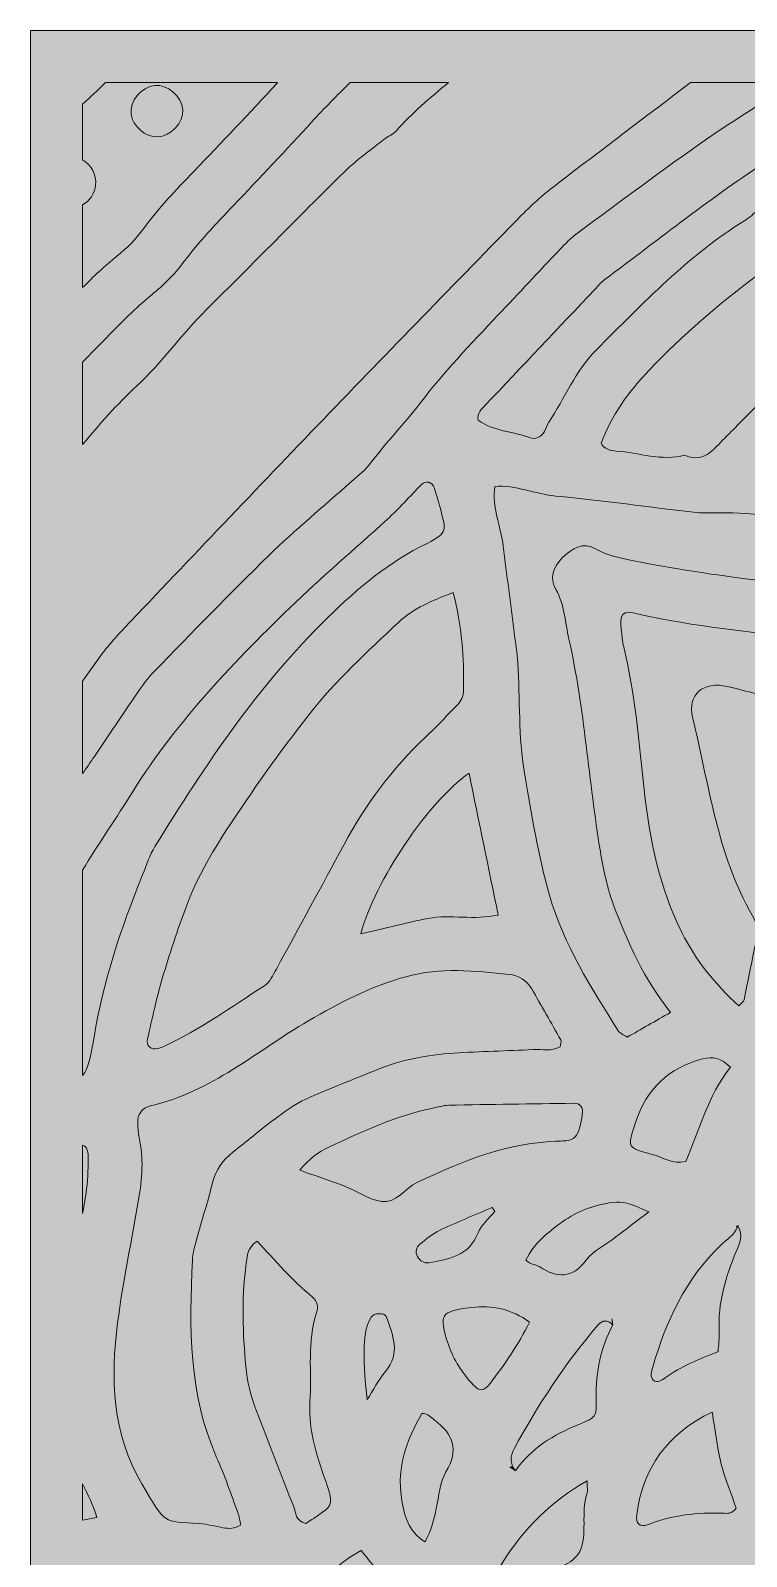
# Model space of a CAD drawing. Extents: x 31 to 2970, y -2969 to -30.
# Drawn here: x 31 to 375, y -763 to -30 of the extents above; entities that cross this region are included whole.
import ezdxf

# ---------------------------------------------------------------- set-up
doc = ezdxf.new("R2010")
doc.units = 0
doc.header["$MEASUREMENT"] = 0
doc.layers.add('Layer 1', color=7, linetype='Continuous')

# ---------------------------------------------------------------- blocks, each defined once
blk = doc.blocks.new('block 2')
at = {"layer": 'Layer 1', "true_color": 0xffffff}
h = blk.add_hatch(color=7, dxfattribs=at)
h.dxf.hatch_style = 2
edge = h.paths.add_edge_path()
edge.add_spline(control_points=[(92, -81.48), (98.35, -81.31), (104.7, -74.54), (104.25, -68.42), (103.79, -62.06), (96.78, -56.01), (90.7, -56.71), (84.16, -57.47), (78.55, -64.36), (79.41, -70.59), (80.2, -76.37), (86.29, -81.63), (92, -81.48)], knot_values=[0, 0, 0, 0, 1, 1, 1, 2, 2, 2, 3, 3, 3, 4, 4, 4, 4], degree=3, periodic=1)
h = blk.add_hatch(color=7, dxfattribs=at)
h.dxf.hatch_style = 2
edge = h.paths.add_edge_path()
edge.add_spline(control_points=[(370.6, -604.88), (370.6, -604.9), (370.59, -604.91), (370.59, -604.93), (370.6, -604.92), (370.6, -604.9), (370.61, -604.89), (370.61, -604.89), (370.61, -604.88), (370.6, -604.88)], knot_values=[0, 0, 0, 0, 1, 1, 1, 2, 2, 2, 3, 3, 3, 3], degree=3, periodic=1)
at = {"layer": 'Layer 1', "lineweight": 0}
blk.add_lwpolyline([(381.07, -30.37), (259.09, -30.37), (211.91, -30.37), (174.17, -30.37), (148.47, -30.37), (124.27, -30.37), (91.92, -30.37), (56.46, -30.37), (31.09, -30.37), (31.09, -54.87), (31.09, -89.2), (31.09, -179.23), (31.09, -214.96), (31.09, -260.42), (31.09, -378.66), (31.09, -426.62), (31.09, -476.43), (31.09, -550.35), (31.09, -581.86), (31.09, -654.17), (31.09, -694.22), (31.09, -751.16), (31.09, -776.51)], dxfattribs=at)
for points, knots in [([(56.09, -114.17), (59.46, -112.2), (61.92, -108.71), (62.34, -104.6), (62.85, -99.58), (60.18, -94.84), (56.09, -92.48), (56.09, -92.48), (56.09, -65.71), (56.09, -65.71), (59.82, -62.31), (63.49, -58.86), (67.12, -55.37), (67.12, -55.37), (149.68, -55.37), (149.68, -55.37), (149.59, -55.46), (149.51, -55.56), (149.42, -55.65), (136.39, -70.07), (122.82, -84.02), (109.42, -98.1), (100.99, -106.95), (92.45, -115.64), (85.29, -125.65), (81.79, -130.55), (77.3, -134.95), (72.59, -138.73), (66.74, -143.42), (61.34, -148.53), (56.09, -153.81), (56.09, -153.81), (56.09, -114.17), (56.09, -114.17)], [0, 0, 0, 0, 1, 1, 1, 2, 2, 2, 3, 3, 3, 4, 4, 4, 5, 5, 5, 6, 6, 6, 7, 7, 7, 8, 8, 8, 9, 9, 9, 10, 10, 10, 11, 11, 11, 11]), ([(56.09, -189.63), (59.94, -185.74), (63.77, -181.85), (67.57, -177.91), (74.51, -170.71), (81.55, -163.68), (89.31, -157.3), (94.85, -152.75), (100.17, -147.62), (104.41, -141.87), (111.7, -131.98), (120.17, -123.23), (128.57, -114.37), (141.17, -101.06), (153.78, -87.75), (166.17, -74.24), (172.12, -67.76), (178.25, -61.48), (184.52, -55.37), (184.52, -55.37), (231.75, -55.37), (231.75, -55.37), (222.91, -62.74), (214.09, -70.12), (206.42, -78.8), (205, -80.4), (202.66, -81.16), (200.93, -82.54), (194.43, -87.73), (187.54, -92.55), (181.63, -98.36), (159.47, -120.19), (137.78, -142.48), (115.64, -164.33), (103.75, -176.07), (94.13, -190), (82, -201.23), (72.59, -209.94), (64.17, -219.48), (56.09, -229.29), (56.09, -229.29), (56.09, -189.63), (56.09, -189.63)], [0, 0, 0, 0, 1, 1, 1, 2, 2, 2, 3, 3, 3, 4, 4, 4, 5, 5, 5, 6, 6, 6, 7, 7, 7, 8, 8, 8, 9, 9, 9, 10, 10, 10, 11, 11, 11, 12, 12, 12, 13, 13, 13, 14, 14, 14, 14]), ([(56.09, -342.92), (58.2, -339.91), (60.3, -336.89), (62.41, -333.88), (66.53, -327.99), (71.3, -322.49), (76.25, -317.27), (107.98, -283.81), (139.74, -250.38), (171.7, -217.14), (203.27, -184.3), (235.03, -151.64), (266.87, -119.06), (272.28, -113.52), (278.23, -108.42), (284.38, -103.72), (305.54, -87.56), (326.73, -71.44), (347.95, -55.37), (347.95, -55.37), (397.92, -55.37), (397.92, -55.37), (383.75, -64.34), (369.38, -73.03), (355.62, -82.59), (334.66, -97.18), (314.25, -112.55), (293.69, -127.7), (290.58, -129.99), (287.81, -132.79), (285.14, -135.6), (275.19, -146.07), (265.42, -156.7), (255.46, -167.16), (242.44, -180.84), (229.51, -194.51), (217.99, -209.58), (210.61, -219.22), (201.97, -227.94), (194.7, -237.78), (192.1, -241.3), (188.45, -244.07), (185.14, -247.02), (171.93, -258.85), (158.23, -270.17), (145.53, -282.51), (126.81, -300.69), (108.73, -319.54), (90.51, -338.23), (87.43, -341.39), (84.76, -345.01), (82.25, -348.66), (75.32, -358.71), (68.59, -368.91), (61.74, -379.02), (59.86, -381.79), (57.97, -384.56), (56.09, -387.33), (56.09, -387.33), (56.09, -342.92), (56.09, -342.92)], [0, 0, 0, 0, 1, 1, 1, 2, 2, 2, 3, 3, 3, 4, 4, 4, 5, 5, 5, 6, 6, 6, 7, 7, 7, 8, 8, 8, 9, 9, 9, 10, 10, 10, 11, 11, 11, 12, 12, 12, 13, 13, 13, 14, 14, 14, 15, 15, 15, 16, 16, 16, 17, 17, 17, 18, 18, 18, 19, 19, 19, 20, 20, 20, 20]), ([(92, -81.48), (98.35, -81.31), (104.7, -74.54), (104.25, -68.42), (103.79, -62.06), (96.78, -56.01), (90.7, -56.71), (84.16, -57.47), (78.55, -64.36), (79.41, -70.59), (80.2, -76.37), (86.29, -81.63), (92, -81.48)], [0, 0, 0, 0, 1, 1, 1, 2, 2, 2, 3, 3, 3, 4, 4, 4, 4]), ([(438.93, -55.37), (438.93, -55.37), (529.84, -55.37), (529.84, -55.37), (528.24, -55.86), (526.53, -56.21), (524.69, -56.4), (518.1, -57.06), (511.57, -58.61), (505.08, -60.06), (479.6, -65.74), (454.71, -73.67), (431.16, -84.71), (413.16, -93.16), (396.64, -104.68), (380.53, -116.51), (378.29, -118.15), (376.34, -120.22), (373.99, -121.66), (346.74, -138.43), (325.07, -161.56), (302.63, -183.85), (292.54, -193.87), (287.64, -207.07), (279.86, -218.48), (278.94, -219.83), (278.58, -221.55), (277.77, -222.99), (276.21, -225.78), (273.42, -226.93), (270.71, -225.9), (262.56, -222.8), (253.3, -222.95), (245.99, -217.48), (245.35, -214.22), (247.56, -212.33), (249.43, -210.35), (266.95, -191.79), (284.5, -173.24), (302.05, -154.7), (303.58, -153.09), (305, -151.32), (306.76, -150), (332.99, -130.47), (358.49, -109.98), (386.09, -92.23), (404.11, -80.64), (422.6, -69.83), (438.93, -55.37)], [0, 0, 0, 0, 1, 1, 1, 2, 2, 2, 3, 3, 3, 4, 4, 4, 5, 5, 5, 6, 6, 6, 7, 7, 7, 8, 8, 8, 9, 9, 9, 10, 10, 10, 11, 11, 11, 12, 12, 12, 13, 13, 13, 14, 14, 14, 15, 15, 15, 16, 16, 16, 16]), ([(427.15, -176.68), (405.86, -187.96), (386.96, -202.3), (370.55, -219.93), (367.9, -222.78), (364.98, -225.36), (362.34, -228.22), (357.67, -233.29), (352.9, -237.86), (345.19, -234.35), (334, -237.37), (323.22, -233.11), (312.24, -232.38), (309.5, -232.19), (306.71, -231.55), (305.02, -228.65), (310.07, -215.1), (318.24, -203.79), (328.35, -193.21), (360.1, -159.95), (397.35, -134.04), (436.36, -110.41), (442.94, -106.43), (450.3, -103.56), (457.57, -100.92), (476.83, -93.93), (496.29, -87.5), (516.41, -83.36), (518.54, -82.92), (521.39, -82.21), (522.5, -84.39), (523.32, -86.02), (522.64, -88.56), (522.24, -90.61), (521.93, -92.21), (521.21, -93.81), (520.35, -95.21), (511.4, -109.87), (502.37, -124.49), (493.39, -139.14), (491.55, -142.15), (488.55, -143.65), (485.64, -145.23), (466.16, -155.76), (446.71, -166.32), (427.15, -176.68)], [0, 0, 0, 0, 1, 1, 1, 2, 2, 2, 3, 3, 3, 4, 4, 4, 5, 5, 5, 6, 6, 6, 7, 7, 7, 8, 8, 8, 9, 9, 9, 10, 10, 10, 11, 11, 11, 12, 12, 12, 13, 13, 13, 14, 14, 14, 15, 15, 15, 15]), ([(56.09, -433.62), (63.12, -421.8), (71.1, -410.59), (78.29, -398.88), (99.4, -364.47), (126.85, -335.52), (155.55, -307.66), (170.65, -293.01), (186.82, -279.46), (202.33, -265.21), (208.03, -259.97), (213.18, -254.11), (218.64, -248.58), (220.88, -246.31), (223.97, -247.09), (224.98, -250.24), (226.17, -253.93), (227.27, -257.65), (228.18, -261.41), (230.2, -269.71), (232.04, -271.55), (221.45, -276.7), (203.39, -285.48), (188.29, -298.22), (173.81, -312.33), (140.44, -344.82), (115.11, -383.1), (90.81, -422.26), (88.21, -426.44), (86.78, -431.36), (84.9, -435.98), (74.65, -461.18), (66.04, -486.85), (61.56, -513.83), (59.9, -523.81), (59.03, -528.53), (56.09, -532.36), (56.09, -532.36), (56.09, -433.62), (56.09, -433.62)], [0, 0, 0, 0, 1, 1, 1, 2, 2, 2, 3, 3, 3, 4, 4, 4, 5, 5, 5, 6, 6, 6, 7, 7, 7, 8, 8, 8, 9, 9, 9, 10, 10, 10, 11, 11, 11, 12, 12, 12, 13, 13, 13, 13]), ([(350.87, -261.95), (352.52, -262.14), (354.2, -262.12), (355.86, -262.07), (388.98, -261.14), (420.87, -268.69), (452.47, -277.09), (469.12, -281.51), (483.93, -290.83), (498.77, -299.53), (504.51, -302.89), (510.12, -306.49), (515.54, -310.34), (517.16, -311.49), (518.46, -313.72), (516.7, -316.1), (515.71, -317.44), (514.78, -318.83), (513.91, -320.24), (511.33, -324.41), (510.42, -330.71), (505.88, -332.25), (500.84, -333.95), (497.5, -327.95), (493.28, -325.57), (471.44, -313.31), (448.97, -303.14), (423.65, -299.88), (388.46, -295.35), (353.1, -291.89), (318.32, -284.55), (312.9, -283.41), (307.6, -282.38), (302.62, -279.5), (296.25, -275.81), (290.99, -279.03), (286.35, -283.67), (281.97, -288.06), (280.14, -293.46), (283.23, -298.8), (287.6, -306.34), (287.71, -314.64), (289.54, -322.7), (297.19, -356.33), (298.97, -390.81), (304.68, -424.72), (306.16, -433.54), (307.86, -442.06), (311.02, -450.43), (317.87, -468.54), (325.57, -486.15), (338.4, -501.98), (330.88, -506.28), (324.21, -510.09), (317.55, -513.9), (315.87, -512.74), (314.03, -512.1), (313.23, -510.82), (300.24, -490.15), (287.05, -469.48), (280.25, -445.75), (274.76, -426.57), (271.59, -406.86), (268.23, -387.16), (265.2, -369.45), (266.16, -351.82), (265.04, -334.17), (264.72, -329.21), (263.88, -324.29), (263.25, -319.35), (261.52, -305.6), (259.77, -291.85), (258.02, -278.1), (256.8, -268.5), (252.61, -259.32), (253.94, -249.35), (264.06, -248.6), (273.33, -253.04), (283.23, -254), (305.82, -256.2), (328.33, -259.27), (350.87, -261.95)], [0, 0, 0, 0, 1, 1, 1, 2, 2, 2, 3, 3, 3, 4, 4, 4, 5, 5, 5, 6, 6, 6, 7, 7, 7, 8, 8, 8, 9, 9, 9, 10, 10, 10, 11, 11, 11, 12, 12, 12, 13, 13, 13, 14, 14, 14, 15, 15, 15, 16, 16, 16, 17, 17, 17, 18, 18, 18, 19, 19, 19, 20, 20, 20, 21, 21, 21, 22, 22, 22, 23, 23, 23, 24, 24, 24, 25, 25, 25, 26, 26, 26, 27, 27, 27, 27]), ([(238.96, -347.14), (238.89, -350.16), (237.93, -352.45), (235.91, -354.49), (230.82, -359.61), (225.87, -364.86), (220.64, -369.83), (204.81, -384.87), (191.92, -402.09), (181.6, -421.31), (170.86, -441.31), (160.01, -461.26), (149.11, -481.17), (147.53, -484.04), (145.99, -487.53), (143.43, -489.17), (127.59, -499.32), (112.28, -510.38), (95.11, -518.34), (94.12, -518.8), (93.03, -519.07), (91.97, -519.36), (88.92, -520.19), (86.54, -518.05), (87.28, -514.76), (89.48, -505.03), (91.53, -495.25), (94.35, -485.7), (97.8, -474.02), (101.63, -462.43), (105.89, -451.03), (113.73, -430.07), (126.68, -411.96), (139.17, -393.68), (147.3, -381.79), (156.04, -370.3), (164.88, -358.91), (177.51, -342.63), (192.74, -328.74), (207.72, -314.73), (214.89, -308.03), (224.1, -303.91), (233.99, -300.39), (238.17, -316.34), (239.34, -331.63), (238.96, -347.14)], [0, 0, 0, 0, 1, 1, 1, 2, 2, 2, 3, 3, 3, 4, 4, 4, 5, 5, 5, 6, 6, 6, 7, 7, 7, 8, 8, 8, 9, 9, 9, 10, 10, 10, 11, 11, 11, 12, 12, 12, 13, 13, 13, 14, 14, 14, 15, 15, 15, 15]), ([(499.52, -369.64), (490.35, -371.72), (481.15, -373.73), (471.98, -375.84), (467.43, -376.88), (463.44, -375.94), (459.24, -373.8), (438.39, -363.18), (416.58, -355.43), (393.28, -351.93), (384.02, -350.54), (374.98, -347.63), (365.83, -345.49), (354.18, -342.76), (346.22, -349.22), (348.97, -360.39), (356.89, -392.59), (360.63, -426.12), (377.67, -455.56), (380.09, -459.74), (380.31, -463.78), (379.31, -468.32), (377.28, -477.5), (375.59, -486.76), (373.62, -495.96), (373.43, -496.87), (372.25, -497.57), (371.07, -498.87), (359.85, -488.53), (350.61, -477.21), (343.78, -463.59), (333.15, -442.37), (328.48, -419.71), (325.88, -396.51), (323.23, -372.8), (321.46, -348.99), (315.7, -325.73), (315.17, -323.59), (315.09, -321.34), (314.82, -319.13), (313.71, -310.19), (314.9, -308.72), (323.1, -310.65), (349.62, -316.88), (376.73, -318.96), (403.62, -322.67), (418.93, -324.79), (434.31, -326.44), (449.03, -332.03), (468.47, -339.4), (486.24, -349.07), (500.5, -364.49), (502.22, -366.35), (501.7, -369.14), (499.52, -369.64)], [0, 0, 0, 0, 1, 1, 1, 2, 2, 2, 3, 3, 3, 4, 4, 4, 5, 5, 5, 6, 6, 6, 7, 7, 7, 8, 8, 8, 9, 9, 9, 10, 10, 10, 11, 11, 11, 12, 12, 12, 13, 13, 13, 14, 14, 14, 15, 15, 15, 16, 16, 16, 17, 17, 17, 18, 18, 18, 18]), ([(255.59, -455.23), (244, -457.87), (232.83, -454.79), (222.05, -456.87), (211.39, -458.93), (200.85, -461.67), (189.67, -464.24), (196.49, -438.75), (221.91, -400.93), (241.62, -387.07), (246.43, -410.56), (250.96, -432.65), (255.59, -455.23)], [0, 0, 0, 0, 1, 1, 1, 2, 2, 2, 3, 3, 3, 4, 4, 4, 4]), ([(120.44, -715.8), (124.27, -724.4), (127.3, -733.35), (130.59, -742.18), (131.33, -744.17), (131.62, -746.32), (132.06, -748.16), (129.05, -750.23), (126.26, -750), (123.53, -749.57), (119.69, -748.96), (115.91, -747.75), (112.07, -747.49), (94.3, -746.27), (96.23, -748.46), (84.51, -728.47), (70.23, -704.12), (69.41, -677.72), (72.91, -650.93), (75.5, -631.15), (79.65, -611.58), (82.99, -591.9), (84.67, -582.02), (85.47, -572.1), (83.23, -562.15), (82.75, -560.01), (82.71, -557.76), (82.57, -555.55), (82.29, -551.01), (84.61, -547.8), (88.75, -546.86), (117.79, -540.28), (139.71, -520.5), (164.49, -506.1), (179.42, -497.43), (194.45, -489.53), (211.25, -484.88), (227.86, -480.27), (244.29, -482.04), (260.84, -483.74), (265.34, -484.21), (269.28, -486.5), (271.68, -490.68), (276.37, -498.84), (281.06, -507), (285.61, -515.24), (286.04, -516.01), (285.46, -517.34), (285.33, -518.5), (281.27, -520.88), (276.75, -519.64), (272.44, -519.87), (259.72, -520.54), (246.96, -520.7), (234.26, -521.58), (221.5, -522.46), (208.96, -524.75), (197.02, -529.68), (185.76, -534.34), (174.33, -538.61), (163.27, -543.7), (157.79, -546.22), (152.79, -549.93), (147.91, -553.55), (141.23, -558.51), (134.95, -563.98), (128.36, -569.06), (123.33, -572.94), (120.03, -577.7), (118.45, -583.95), (116.14, -593.09), (113.26, -602.08), (110.77, -611.18), (109.89, -614.38), (108.99, -617.67), (108.83, -620.95), (107.29, -653.22), (106.85, -685.34), (120.44, -715.8)], [0, 0, 0, 0, 1, 1, 1, 2, 2, 2, 3, 3, 3, 4, 4, 4, 5, 5, 5, 6, 6, 6, 7, 7, 7, 8, 8, 8, 9, 9, 9, 10, 10, 10, 11, 11, 11, 12, 12, 12, 13, 13, 13, 14, 14, 14, 15, 15, 15, 16, 16, 16, 17, 17, 17, 18, 18, 18, 19, 19, 19, 20, 20, 20, 21, 21, 21, 22, 22, 22, 23, 23, 23, 24, 24, 24, 25, 25, 25, 26, 26, 26, 26]), ([(353.86, -524.34), (358.62, -523.15), (362.58, -523.86), (367.08, -528.38), (356.05, -542.37), (352.25, -558.86), (345.64, -573.69), (339.34, -575.14), (334.69, -571.56), (329.54, -570.21), (317.34, -567.01), (317.55, -566.99), (321.58, -554.86), (326.91, -538.83), (337.31, -528.47), (353.86, -524.34)], [0, 0, 0, 0, 1, 1, 1, 2, 2, 2, 3, 3, 3, 4, 4, 4, 5, 5, 5, 5]), ([(295.99, -550.97), (295.63, -553.16), (295.21, -555.33), (294.7, -557.49), (293.87, -561.01), (291.99, -563.48), (288.04, -563.68), (286.38, -563.77), (284.72, -563.83), (283.06, -563.9), (259.9, -564.83), (238.94, -573.23), (218.35, -582.88), (217.84, -583.11), (217.34, -583.34), (216.84, -583.58), (210.93, -586.43), (206.55, -593.65), (199.78, -592.83), (193.49, -592.07), (187.66, -587.78), (181.5, -585.38), (174.84, -582.78), (168.03, -580.55), (160.37, -577.84), (164.85, -572.37), (169.3, -569.01), (174.26, -566.72), (190.29, -559.32), (206.28, -551.72), (223.75, -548.12), (226.45, -547.56), (229.15, -546.68), (231.86, -546.62), (251.79, -546.19), (271.72, -545.91), (291.66, -545.66), (295.09, -545.62), (296.56, -547.59), (295.99, -550.97)], [0, 0, 0, 0, 1, 1, 1, 2, 2, 2, 3, 3, 3, 4, 4, 4, 5, 5, 5, 6, 6, 6, 7, 7, 7, 8, 8, 8, 9, 9, 9, 10, 10, 10, 11, 11, 11, 12, 12, 12, 13, 13, 13, 13]), ([(56.09, -565.81), (57.68, -566.14), (58.67, -567.64), (58.68, -570.17), (58.7, -575.7), (58.81, -581.3), (58.02, -586.75), (57.44, -590.7), (56.78, -594.64), (56.09, -598.58), (56.09, -598.58), (56.09, -565.81), (56.09, -565.81)], [0, 0, 0, 0, 1, 1, 1, 2, 2, 2, 3, 3, 3, 4, 4, 4, 4]), ([(327.99, -597.81), (321.64, -602.63), (316.87, -606.25), (312.11, -609.87), (307.3, -613.51), (301.4, -616.35), (297.91, -620.99), (291.06, -630.07), (283.97, -629.6), (275.54, -624.25), (274.19, -623.39), (272.48, -623.1), (270.96, -622.49), (270.46, -622.28), (270.05, -621.87), (268.92, -621.09), (272.58, -612.94), (279.47, -607.76), (286.4, -602.66), (293.63, -597.33), (301.9, -594.48), (310.72, -593.3), (315.55, -592.65), (317.91, -593.4), (327.99, -597.81)], [0, 0, 0, 0, 1, 1, 1, 2, 2, 2, 3, 3, 3, 4, 4, 4, 5, 5, 5, 6, 6, 6, 7, 7, 7, 8, 8, 8, 8]), ([(245.98, -607.89), (241.65, -619.1), (231.97, -620.52), (222.26, -622.24), (219.88, -622.66), (218.1, -621.44), (216.91, -619.32), (215.61, -617.02), (216.27, -614.83), (217.96, -613.4), (220.88, -610.93), (223.95, -608.42), (227.37, -606.79), (235.7, -602.83), (244.26, -599.36), (252.73, -595.68), (253.13, -596.33), (253.53, -596.98), (253.94, -597.62), (251.22, -601.02), (247.48, -604.02), (245.98, -607.89)], [0, 0, 0, 0, 1, 1, 1, 2, 2, 2, 3, 3, 3, 4, 4, 4, 5, 5, 5, 6, 6, 6, 7, 7, 7, 7]), ([(370.6, -604.88), (370.62, -604.85), (370.63, -604.81), (370.64, -604.78), (370.65, -604.79), (370.65, -604.8), (370.66, -604.81), (370.65, -604.84), (370.63, -604.87), (370.61, -604.89), (370.67, -604.93), (370.73, -604.97), (370.79, -605.02), (370.8, -605.02), (370.8, -605.02), (370.8, -605.02), (373.4, -609.06), (371.55, -612.86), (369.91, -616.84), (364.83, -629.13), (360.93, -641.69), (361.73, -655.28), (361.92, -658.52), (361.38, -661.81), (361.19, -664.97), (352.09, -668.53), (343.44, -672.06), (335.74, -677.54), (334.05, -678.74), (331.96, -680.4), (330.02, -678.59), (328.21, -676.9), (329.21, -674.44), (329.81, -672.35), (336.12, -650.38), (345.53, -630.16), (362.31, -613.97), (365.22, -611.15), (368.97, -608.93), (370.59, -604.93), (370.11, -605.45), (369.45, -604.1), (370.6, -604.88)], [0, 0, 0, 0, 1, 1, 1, 2, 2, 2, 3, 3, 3, 4, 4, 4, 5, 5, 5, 6, 6, 6, 7, 7, 7, 8, 8, 8, 9, 9, 9, 10, 10, 10, 11, 11, 11, 12, 12, 12, 13, 13, 13, 14, 14, 14, 14]), ([(370.6, -604.88), (370.6, -604.9), (370.59, -604.91), (370.59, -604.93), (370.6, -604.92), (370.6, -604.9), (370.61, -604.89), (370.61, -604.89), (370.61, -604.88), (370.6, -604.88)], [0, 0, 0, 0, 1, 1, 1, 2, 2, 2, 3, 3, 3, 3]), ([(370.72, -604.57), (370.77, -604.42), (370.82, -604.29), (370.87, -604.14), (370.84, -604.32), (370.81, -604.46), (370.77, -604.58), (370.75, -604.57), (370.73, -604.57), (370.72, -604.57)], [0, 0, 0, 0, 1, 1, 1, 2, 2, 2, 3, 3, 3, 3]), ([(134.5, -624.05), (135.08, -619.93), (134.71, -615.01), (139.87, -611.94), (148.5, -621.05), (156.6, -630.82), (166.49, -638.75), (168.99, -640.75), (169.33, -643.6), (168.44, -646.28), (163.75, -660.35), (166.17, -674.93), (165.22, -689.25), (164.29, -703.34), (169.09, -716.68), (173.69, -729.7), (176.9, -738.78), (174.73, -739.58), (169.5, -743.38), (167.32, -744.97), (164.99, -746.34), (163.22, -747.5), (158.16, -746.3), (158.56, -742.31), (157.45, -739.48), (151.35, -724.03), (145.47, -708.5), (139.46, -693.02), (136.83, -686.26), (135.02, -679.3), (134.42, -672.1), (133.1, -656.09), (132.22, -640.04), (134.5, -624.05)], [0, 0, 0, 0, 1, 1, 1, 2, 2, 2, 3, 3, 3, 4, 4, 4, 5, 5, 5, 6, 6, 6, 7, 7, 7, 8, 8, 8, 9, 9, 9, 10, 10, 10, 11, 11, 11, 11]), ([(251.71, -680.25), (248.82, -684.03), (246.6, -684.17), (243.75, -681.09), (238.48, -675.38), (234.19, -668.99), (231.72, -661.61), (226.78, -646.82), (227.97, -645.66), (242.75, -643.77), (252.47, -642.52), (262.18, -644.57), (270.62, -650.75), (265.29, -661.66), (258.7, -671.09), (251.71, -680.25)], [0, 0, 0, 0, 1, 1, 1, 2, 2, 2, 3, 3, 3, 4, 4, 4, 5, 5, 5, 5]), ([(201.49, -674.46), (198.04, -678.54), (195.62, -683.48), (192.73, -688.03), (191.56, -679.67), (191.17, -672), (191.27, -664.33), (191.34, -658.89), (191.56, -653.26), (194.61, -648.34), (195.82, -646.38), (201.1, -646.09), (201.83, -648.12), (204.97, -656.89), (208.99, -665.59), (201.49, -674.46)], [0, 0, 0, 0, 1, 1, 1, 2, 2, 2, 3, 3, 3, 4, 4, 4, 5, 5, 5, 5]), ([(310.22, -649.19), (310.36, -650.09), (310.5, -650.99), (310.64, -651.89), (304.95, -662.94), (302.44, -674.68), (302.66, -687.07), (302.84, -696.73), (302.69, -696.54), (294.06, -700.07), (282.22, -704.91), (271.39, -711.26), (263.95, -722.16), (263.9, -722.13), (263.85, -722.1), (263.79, -722.07), (261.34, -718.8), (261.26, -715.23), (263.24, -711.62), (274.84, -690.55), (287.79, -670.37), (303.55, -652.12), (305.69, -649.65), (308.15, -649.63), (310.5, -652.02), (310.41, -651.08), (310.31, -650.13), (310.22, -649.19)], [0, 0, 0, 0, 1, 1, 1, 2, 2, 2, 3, 3, 3, 4, 4, 4, 5, 5, 5, 6, 6, 6, 7, 7, 7, 8, 8, 8, 9, 9, 9, 9]), ([(219, -694.71), (222.16, -694.52), (223.27, -696.58), (224.95, -697.81), (234.09, -704.54), (236.87, -712.08), (230.52, -722.76), (227.55, -727.76), (227.12, -734.33), (225.88, -740.26), (224.76, -745.65), (223.46, -750.92), (220.49, -756.25), (212.28, -751.44), (210.39, -743.14), (209.17, -735.2), (206.88, -720.39), (211.74, -707.03), (219, -694.71)], [0, 0, 0, 0, 1, 1, 1, 2, 2, 2, 3, 3, 3, 4, 4, 4, 5, 5, 5, 6, 6, 6, 6]), ([(358.33, -694), (359.85, -702.99), (360.73, -711.11), (362.7, -718.95), (364.55, -726.36), (367.56, -733.48), (369.87, -740.2), (367.84, -743.08), (365.52, -742.66), (363.47, -742.58), (351.18, -742.11), (339.23, -743.49), (327.67, -748.01), (323.61, -749.6), (321.46, -747.6), (322.09, -743.18), (325.3, -720.88), (336.47, -704.4), (358.33, -694)], [0, 0, 0, 0, 1, 1, 1, 2, 2, 2, 3, 3, 3, 4, 4, 4, 5, 5, 5, 6, 6, 6, 6]), ([(261.12, -720.46), (261.41, -720.37), (261.86, -720.11), (261.98, -720.22), (262.6, -720.78), (263.15, -721.41), (263.72, -722.02), (262.85, -721.5), (261.98, -720.98), (261.12, -720.46)], [0, 0, 0, 0, 1, 1, 1, 2, 2, 2, 3, 3, 3, 3]), ([(56.09, -728.42), (58.62, -733.66), (61.36, -738.85), (62.86, -744.58), (60.59, -745.05), (58.34, -745.51), (56.09, -745.98), (56.09, -745.98), (56.09, -728.42), (56.09, -728.42)], [0, 0, 0, 0, 1, 1, 1, 2, 2, 2, 3, 3, 3, 3]), ([(298.28, -726.98), (298.28, -730.09), (298.71, -731.86), (298.21, -733.33), (295.16, -742.42), (298.65, -753.02), (294.78, -760.89), (290.78, -769.04), (278.68, -769.03), (271.15, -774.75), (262.79, -781.09), (255.67, -788.79), (246.03, -797.13), (247.59, -784.47), (252.14, -775.34), (257.47, -766.6), (267.35, -750.38), (282.07, -736.11), (298.28, -726.98)], [0, 0, 0, 0, 1, 1, 1, 2, 2, 2, 3, 3, 3, 4, 4, 4, 5, 5, 5, 6, 6, 6, 6]), ([(189.88, -760.55), (195.8, -767.9), (200.99, -774.36), (206.24, -780.88), (206.35, -784.76), (203.03, -786.31), (200.69, -788.38), (191.13, -796.84), (181.68, -805.33), (174.54, -816.1), (171.77, -820.28), (167.93, -819.72), (165.84, -815.15), (160.86, -804.29), (161.74, -793.48), (167.05, -783.12), (171.94, -773.56), (179.18, -766.07), (189.88, -760.55)], [0, 0, 0, 0, 1, 1, 1, 2, 2, 2, 3, 3, 3, 4, 4, 4, 5, 5, 5, 6, 6, 6, 6])]:
    blk.add_open_spline(points, degree=3, knots=knots, dxfattribs=at)

msp = doc.modelspace()

# ---------------------------------------------------------------- hatches: boundary and pattern name
at = {"layer": 'Layer 1', "true_color": 0xf8ec23}
h = msp.add_hatch(color=2, dxfattribs=at)
h.dxf.hatch_style = 2
h.paths.add_polyline_path([(2944.18, -30.37), (2908.97, -30.37), (2876.43, -30.37), (2852.69, -30.37), (2826.67, -30.37), (2789.09, -30.37), (2741.76, -30.37), (2619.81, -30.37), (2571.38, -30.37), (2533.69, -30.37), (2448.77, -30.37), (2417.53, -30.37), (2347.21, -30.37), (2307.57, -30.37), (2246.73, -30.37), (2221.16, -30.37), (2190.08, -30.37), (2164.16, -30.37), (2133.56, -30.37), (2063.65, -30.37), (2014.14, -30.37), (1982.09, -30.37), (1958.8, -30.37), (1857.85, -30.37), (1838.29, -30.37), (1812.45, -30.37), (1776.54, -30.37), (1705.12, -30.37), (1693.97, -30.37), (1305.87, -30.37), (1295.4, -30.37), (1223.78, -30.37), (1188.69, -30.37), (1163.24, -30.37), (1143.18, -30.37), (1041.74, -30.37), (1018.95, -30.37), (986.89, -30.37), (937, -30.37), (867.24, -30.37), (837.19, -30.37), (810.44, -30.37), (779.68, -30.37), (754.38, -30.37), (694, -30.37), (654.14, -30.37), (583.33, -30.37), (552.07, -30.37), (466.96, -30.37), (429.55, -30.37), (381.07, -30.37), (259.09, -30.37), (211.91, -30.37), (174.17, -30.37), (148.47, -30.37), (124.27, -30.37), (91.92, -30.37), (56.46, -30.37), (31.09, -30.37), (31.09, -54.87), (31.09, -89.2), (31.09, -179.23), (31.09, -214.96), (31.09, -260.42), (31.09, -378.66), (31.09, -426.62), (31.09, -476.43), (31.09, -550.35), (31.09, -581.86), (31.09, -654.17), (31.09, -694.22), (31.09, -751.16), (31.09, -776.51), (31.09, -807.81), (31.09, -833.54), (31.09, -864.28), (31.09, -929.41), (31.09, -980.06), (31.09, -1012.67), (31.09, -1041.24), (31.09, -1146.32), (31.09, -1159.54), (31.09, -1185.04), (31.09, -1225.46), (31.09, -1264.46), (31.09, -1302.1), (31.09, -1330.9), (31.09, -1333.8), (31.09, -1659.5), (31.09, -1662.34), (31.09, -1692.17), (31.09, -1724.32), (31.09, -1767.8), (31.09, -1808.18), (31.09, -1833.57), (31.09, -1847.38), (31.09, -1951.45), (31.09, -1980.34), (31.09, -2013.39), (31.09, -2063.61), (31.09, -2128.98), (31.09, -2159.42), (31.09, -2185.19), (31.09, -2216.74), (31.09, -2242.12), (31.09, -2299.96), (31.09, -2339.09), (31.09, -2410.8), (31.09, -2442.9), (31.09, -2533.87), (31.09, -2572.78), (31.09, -2613.33), (31.09, -2734.99), (31.09, -2775.34), (31.09, -2815.97), (31.09, -2837.4), (31.09, -2855.37), (31.09, -2914.54), (31.09, -2942.89), (31.09, -2969.08), (61.08, -2969.08), (98.82, -2969.08), (121.32, -2969.08), (140.38, -2969.08), (192.11, -2969.08), (227.2, -2969.08), (265.97, -2969.08), (381.87, -2969.08), (425.52, -2969.08), (472.93, -2969.08), (556.42, -2969.08), (588.3, -2969.08), (661.31, -2969.08), (701.61, -2969.08), (755.29, -2969.08), (780.94, -2969.08), (812.66, -2969.08), (838.34, -2969.08), (868.66, -2969.08), (928.97, -2969.08), (980.13, -2969.08), (1014.44, -2969.08), (1044.71, -2969.08), (1159.36, -2969.08), (1161.89, -2969.08), (1189.21, -2969.08), (1228.25, -2969.08), (1257.32, -2969.08), (1304.05, -2969.08), (1332.71, -2969.08), (1345.63, -2969.08), (1549.53, -2969.08), (1552.94, -2969.08), (1655.88, -2969.08), (1668.07, -2969.08), (1698.17, -2969.08), (1745.16, -2969.08), (1772.87, -2969.08), (1811.64, -2969.08), (1837.9, -2969.08), (1842.16, -2969.08), (1956.12, -2969.08), (1986.47, -2969.08), (2020.31, -2969.08), (2071.92, -2969.08), (2131.91, -2969.08), (2162.52, -2969.08), (2188.51, -2969.08), (2219.83, -2969.08), (2245.37, -2969.08), (2299.41, -2969.08), (2338.94, -2969.08), (2412.49, -2969.08), (2444.43, -2969.08), (2527.68, -2969.08), (2575.35, -2969.08), (2619.15, -2969.08), (2735.05, -2969.08), (2773.63, -2969.08), (2808.84, -2969.08), (2860.46, -2969.08), (2879.52, -2969.08), (2902.08, -2969.08), (2939.92, -2969.08), (2969.81, -2969.08), (2969.81, -2942.73), (2969.81, -2914.13), (2969.81, -2855.29), (2969.81, -2837.47), (2969.81, -2815.6), (2969.81, -2775.48), (2969.81, -2734.73), (2969.81, -2612.77), (2969.81, -2572.98), (2969.81, -2534.23), (2969.81, -2442.57), (2969.81, -2411.31), (2969.81, -2338.83), (2969.81, -2299.34), (2969.81, -2242.28), (2969.81, -2216.54), (2969.81, -2185.15), (2969.81, -2159.91), (2969.81, -2128.52), (2969.81, -2063.9), (2969.81, -2012.99), (2969.81, -1980.37), (2969.81, -1953.17), (2969.81, -1847.02), (2969.81, -1833.85), (2969.81, -1808.18), (2969.81, -1767.81), (2969.81, -1734.67), (2969.81, -1724.8), (2969.81, -1722.79), (2969.81, -1691.31), (2969.81, -1661.53), (2969.81, -1659.28), (2969.81, -1333.77), (2969.81, -1332.32), (2969.81, -1301.96), (2969.81, -1268.37), (2969.81, -1225.53), (2969.81, -1185.01), (2969.81, -1159.4), (2969.81, -1146.18), (2969.81, -1041.54), (2969.81, -1012.82), (2969.81, -979.73), (2969.81, -929.19), (2969.81, -864.38), (2969.81, -833.55), (2969.81, -807.53), (2969.81, -776.69), (2969.81, -750.67), (2969.81, -693.88), (2969.81, -654.2), (2969.81, -581.78), (2969.81, -550.3), (2969.81, -476.43), (2969.81, -426.65), (2969.81, -378.66), (2969.81, -260.89), (2969.81, -215.3), (2969.81, -179.55), (2969.81, -89.28), (2969.81, -54.9), (2969.81, -30.37)])

# ---------------------------------------------------------------- linework, layer by layer
at = {"layer": 'Layer 1', "lineweight": 0}
msp.add_lwpolyline([(381.07, -30.37), (259.09, -30.37), (211.91, -30.37), (174.17, -30.37), (148.47, -30.37), (124.27, -30.37), (91.92, -30.37), (56.46, -30.37), (31.09, -30.37), (31.09, -54.87), (31.09, -89.2), (31.09, -179.23), (31.09, -214.96), (31.09, -260.42), (31.09, -378.66), (31.09, -426.62), (31.09, -476.43), (31.09, -550.35), (31.09, -581.86), (31.09, -654.17), (31.09, -694.22), (31.09, -751.16), (31.09, -776.51)], dxfattribs=at)

# ---------------------------------------------------------------- block references
at = {"layer": 'Layer 1'}
msp.add_blockref('block 2', (0, 0), dxfattribs=at)

doc.saveas('drawing.dxf')
